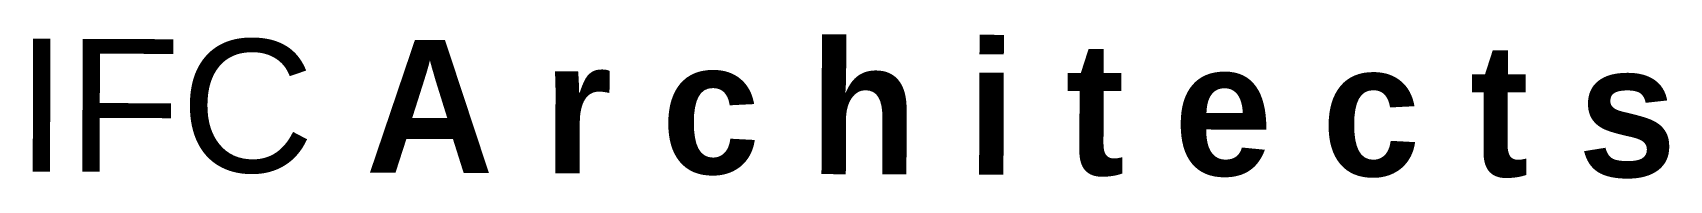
# Model space of a CAD drawing. Header units: millimetres. Extents: x -608965 to -605732, y -132295 to -132010.
import ezdxf

# ---------------------------------------------------------------- set-up
doc = ezdxf.new("R2010")
doc.units = ezdxf.units.MM
doc.styles.add('PDF Swiss721BT-BlackExtended', font='arial.ttf')

msp = doc.modelspace()

# ---------------------------------------------------------------- texts
at = {"insert": (-608998, -132151.8), "char_height": 262.017, "attachment_point": 4, "rotation": 359.8136, "style": 'PDF Swiss721BT-BlackExtended'}
msp.add_mtext('{\\fSwis721 BlkEx BT|b0|i0|c0|p34;IFC} {\\fBahnschrift SemiBold|b0|i0|c0|p34;A r c h i t e c t s}', dxfattribs=at)

doc.saveas('drawing.dxf')
